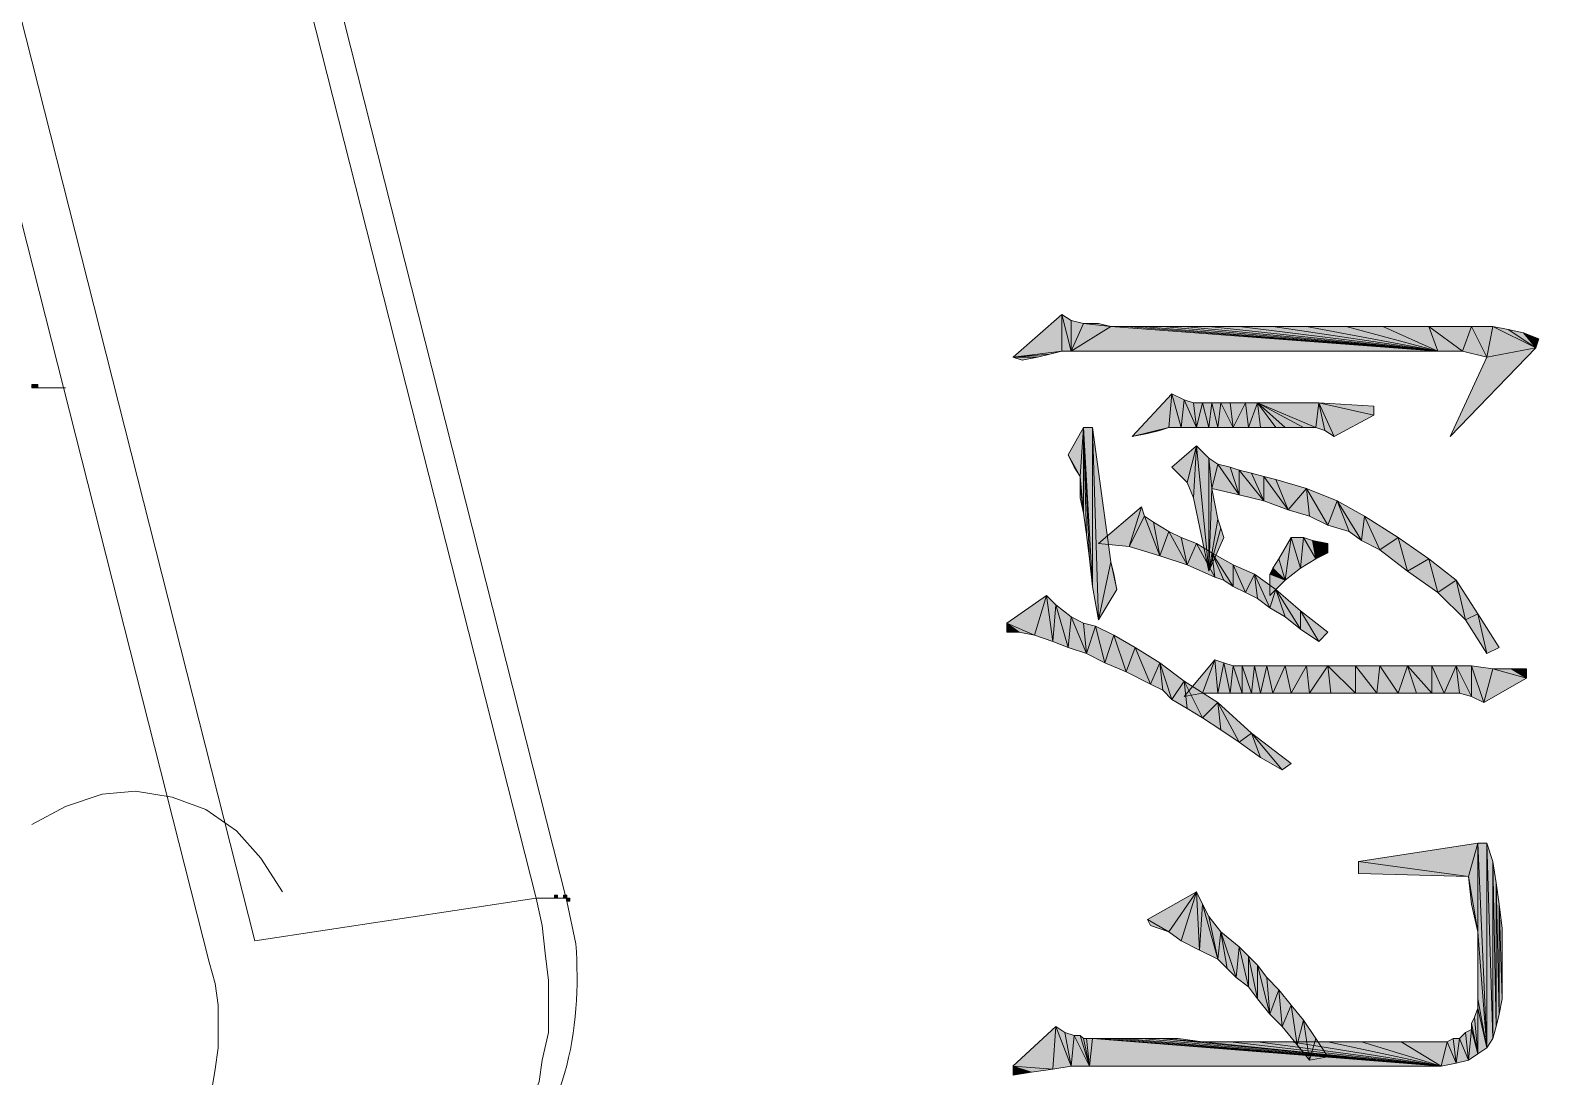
# Model space of a CAD drawing. Header units: inches. Extents: x 11 to 682, y 148 to 1119.
# Drawn here: x 628.65 to 658.26, y 330.57 to 351.12 of the extents above; entities that cross this region are included whole.
import ezdxf

# ---------------------------------------------------------------- set-up
doc = ezdxf.new("R2010")
doc.units = ezdxf.units.IN
doc.header["$MEASUREMENT"] = 0
doc.layers.add('图层 1', color=7, linetype='Continuous')

msp = doc.modelspace()

# ---------------------------------------------------------------- hatches: boundary and pattern name
at = {"layer": '图层 1', "true_color": 0xffffff}
for points in [[(648.9, 344.82), (647.94, 344.7), (648.9, 345.54)], [(648.9, 345.54), (649.08, 344.82), (648.9, 344.82)], [(649.08, 344.82), (648.9, 345.54), (649.08, 345.42)], [(649.08, 344.82), (649.08, 345.42), (649.32, 345.36)], [(649.08, 344.82), (649.32, 345.36), (649.86, 345.3)], [(649.86, 345.3), (656.28, 344.82), (649.08, 344.82)], [(649.32, 345.36), (649.62, 345.36), (649.86, 345.3)], [(649.86, 345.3), (650.16, 345.3), (656.28, 344.82)], [(650.16, 345.3), (650.46, 345.3), (656.28, 344.82)], [(650.46, 345.3), (650.88, 345.3), (656.28, 344.82)], [(650.88, 345.3), (651.3, 345.3), (656.28, 344.82)], [(651.3, 345.3), (651.78, 345.3), (656.28, 344.82)], [(651.78, 345.3), (652.38, 345.3), (656.28, 344.82)], [(652.38, 345.3), (653.04, 345.3), (656.28, 344.82)], [(653.04, 345.3), (653.7, 345.3), (656.28, 344.82)], [(653.7, 345.3), (654.48, 345.3), (656.28, 344.82)], [(654.48, 345.3), (655.2, 345.3), (656.28, 344.82)], [(655.2, 345.3), (656.1, 345.3), (656.28, 344.82)], [(656.76, 344.82), (656.28, 344.82), (656.1, 345.3)], [(656.76, 344.82), (656.1, 345.3), (656.94, 345.3)], [(656.94, 345.3), (657.24, 344.7), (656.76, 344.82)], [(657.24, 344.7), (656.939, 345.3), (657.36, 345.3)], [(657.24, 344.7), (657.36, 345.3), (658.2, 344.88)], [(657.36, 345.3), (657.66, 345.24), (658.2, 344.88)], [(657.66, 345.24), (657.96, 345.18), (658.2, 344.88)], [(658.2, 344.88), (657.96, 345.18), (658.26, 345.06)], [(648.66, 344.76), (648.42, 344.7), (647.939, 344.7)], [(648.42, 344.7), (648.12, 344.64), (647.939, 344.7)], [(648.9, 344.82), (648.66, 344.76), (647.94, 344.7)], [(657.24, 344.7), (658.2, 344.88), (656.52, 343.14)], [(651, 343.32), (650.28, 343.14), (651.06, 343.98)], [(651.06, 343.98), (651.24, 343.32), (651, 343.32)], [(651.24, 343.32), (651.06, 343.98), (651.3, 343.86)], [(651.3, 343.86), (651.54, 343.32), (651.24, 343.32)], [(651.3, 343.86), (651.48, 343.8), (651.54, 343.32)], [(651.54, 343.32), (651.479, 343.8), (651.66, 343.8)], [(651.66, 343.8), (651.78, 343.32), (651.54, 343.32)], [(651.78, 343.32), (651.66, 343.8), (651.84, 343.8)], [(651.84, 343.8), (651.96, 343.32), (651.78, 343.32)], [(651.96, 343.32), (651.84, 343.8), (652.02, 343.8)], [(652.02, 343.8), (652.26, 343.32), (651.96, 343.32)], [(652.02, 343.8), (652.2, 343.8), (652.26, 343.32)], [(652.26, 343.32), (652.2, 343.8), (652.5, 343.8)], [(652.5, 343.8), (652.56, 343.32), (652.26, 343.32)], [(652.56, 343.32), (652.5, 343.8), (652.74, 343.8)], [(652.74, 343.8), (652.8, 343.32), (652.56, 343.32)], [(653.1, 343.32), (652.8, 343.32), (652.74, 343.8)], [(653.28, 343.32), (653.1, 343.32), (652.74, 343.8)], [(653.64, 343.32), (653.28, 343.32), (652.74, 343.8)], [(653.88, 343.32), (653.64, 343.32), (652.74, 343.8)], [(653.88, 343.32), (652.74, 343.8), (653.94, 343.8)], [(653.94, 343.8), (654.06, 343.26), (653.88, 343.32)], [(654.24, 343.14), (654.06, 343.26), (653.939, 343.8)], [(655.02, 343.56), (654.24, 343.14), (653.94, 343.8)], [(655.02, 343.56), (653.94, 343.8), (655.02, 343.74)], [(649.26, 342.36), (649.02, 342.78), (649.32, 343.32)], [(649.32, 343.32), (649.32, 341.64), (649.26, 342.36)], [(649.32, 343.32), (649.38, 341.22), (649.32, 341.64)], [(649.44, 340.74), (649.38, 341.22), (649.32, 343.32)], [(649.5, 340.2), (649.439, 340.74), (649.32, 343.32)], [(649.5, 340.2), (649.32, 343.32), (649.5, 343.32)], [(649.5, 343.32), (649.62, 339.54), (649.5, 340.2)], [(649.62, 339.54), (649.5, 343.32), (649.86, 340.68)], [(651, 343.32), (650.82, 343.26), (650.28, 343.14)], [(650.82, 343.26), (650.58, 343.2), (650.28, 343.14)], [(651.36, 342.24), (651.06, 342.54), (651.54, 342.96)], [(651.54, 342.96), (651.479, 341.94), (651.36, 342.24)], [(651.54, 342.96), (651.78, 340.5), (651.479, 341.94)], [(651.78, 340.5), (651.54, 342.96), (651.78, 342.72)], [(649.26, 342.36), (649.14, 342.54), (649.02, 342.78)], [(651.84, 342.12), (651.78, 342.72), (651.96, 342.6)], [(651.78, 340.5), (651.78, 342.72), (651.84, 342.12)], [(651.96, 342.6), (652.38, 342), (651.84, 342.12)], [(651.96, 342.6), (652.2, 342.54), (652.38, 342)], [(649.26, 342.18), (649.26, 342.36), (649.32, 341.64)], [(652.38, 342), (652.2, 342.54), (652.38, 342.48)], [(652.38, 342.48), (652.62, 342.42), (652.86, 341.88)], [(652.38, 342.48), (652.86, 341.88), (652.38, 342)], [(652.86, 341.88), (652.62, 342.42), (652.86, 342.36)], [(652.86, 342.36), (653.1, 342.3), (653.34, 341.7)], [(652.86, 342.36), (653.34, 341.7), (652.86, 341.88)], [(653.34, 341.7), (653.1, 342.3), (653.7, 342.12)], [(649.26, 342.18), (649.32, 341.64), (649.26, 341.94)], [(651.78, 340.5), (651.84, 342.12), (651.96, 341.52)], [(653.7, 342.12), (653.76, 341.58), (653.34, 341.7)], [(654.12, 341.4), (653.76, 341.58), (653.7, 342.12)], [(654.12, 341.4), (653.7, 342.12), (654.3, 341.88)], [(650.22, 340.98), (649.62, 341.04), (650.46, 341.76)], [(650.22, 340.98), (650.46, 341.76), (650.52, 341.58)], [(654.3, 341.88), (654.54, 341.28), (654.12, 341.4)], [(654.78, 341.1), (654.54, 341.28), (654.3, 341.88)], [(654.78, 341.1), (654.3, 341.88), (654.84, 341.58)], [(650.52, 341.58), (650.82, 340.8), (650.22, 340.98)], [(650.52, 341.58), (650.7, 341.46), (650.82, 340.8)], [(650.82, 340.8), (650.7, 341.46), (651, 341.28)], [(651.78, 340.5), (651.96, 341.52), (652.02, 341.34)], [(654.84, 341.58), (655.14, 340.92), (654.78, 341.1)], [(655.14, 340.92), (654.84, 341.58), (655.5, 341.16)], [(651, 341.28), (651.36, 340.62), (650.82, 340.8)], [(651, 341.28), (651.24, 341.16), (651.36, 340.62)], [(651.36, 340.62), (651.24, 341.16), (651.54, 341.04)], [(652.02, 341.34), (652.08, 341.16), (651.78, 340.5)], [(653.28, 340.32), (653.16, 340.74), (653.4, 341.16)], [(653.4, 341.16), (653.58, 340.56), (653.28, 340.32)], [(653.58, 340.56), (653.4, 341.16), (653.64, 341.16)], [(653.64, 341.16), (653.88, 340.74), (653.58, 340.56)], [(653.64, 341.16), (653.82, 341.1), (653.88, 340.74)], [(655.5, 341.16), (655.68, 340.5), (655.14, 340.92)], [(655.68, 340.5), (655.5, 341.16), (656.1, 340.74)], [(651.54, 341.04), (651.9, 340.38), (651.36, 340.62)], [(651.54, 341.04), (651.84, 340.86), (651.9, 340.38)], [(652.08, 340.32), (651.9, 340.38), (651.84, 340.86)], [(652.26, 340.2), (652.08, 340.32), (651.84, 340.86)], [(652.26, 340.2), (651.84, 340.86), (652.26, 340.62)], [(654.12, 340.86), (653.88, 340.74), (653.82, 341.1)], [(654.12, 340.86), (653.82, 341.1), (654.12, 341.04)], [(649.86, 340.68), (649.98, 340.14), (649.62, 339.54)], [(649.86, 340.68), (649.92, 340.44), (649.98, 340.14)], [(652.26, 340.62), (652.5, 340.08), (652.26, 340.2)], [(652.5, 340.08), (652.26, 340.62), (652.68, 340.44)], [(652.98, 340.44), (653.04, 340.56), (653.28, 340.32)], [(653.04, 340.56), (653.16, 340.74), (653.28, 340.32)], [(656.1, 340.74), (656.28, 340.08), (655.68, 340.5)], [(656.28, 340.08), (656.1, 340.74), (656.64, 340.32)], [(652.68, 340.44), (652.74, 339.96), (652.5, 340.08)], [(652.98, 339.78), (652.74, 339.96), (652.68, 340.44)], [(652.98, 339.78), (652.68, 340.44), (653.1, 340.14)], [(652.98, 340.44), (653.28, 340.32), (652.98, 340.02)], [(656.64, 340.32), (656.82, 339.54), (656.28, 340.08)], [(656.82, 339.54), (656.64, 340.32), (657.06, 339.66)], [(648.36, 339.24), (647.82, 339.48), (648.6, 340.02)], [(648.6, 340.02), (648.72, 339.12), (648.36, 339.24)], [(648.72, 339.12), (648.6, 340.02), (648.78, 339.84)], [(653.1, 340.14), (653.28, 339.6), (652.979, 339.78)], [(653.58, 339.36), (653.28, 339.6), (653.1, 340.14)], [(653.58, 339.36), (653.1, 340.14), (653.58, 339.72)], [(648.78, 339.84), (649.02, 339), (648.72, 339.12)], [(649.02, 339), (648.78, 339.84), (649.08, 339.6)], [(653.58, 339.72), (653.94, 339.12), (653.58, 339.36)], [(653.94, 339.12), (653.58, 339.72), (654.12, 339.3)], [(657.06, 339.66), (657.24, 338.88), (656.82, 339.54)], [(657.24, 338.88), (657.06, 339.66), (657.48, 339)], [(647.82, 339.48), (648.06, 339.3), (647.82, 339.3)], [(648.36, 339.24), (648.06, 339.3), (647.82, 339.48)], [(649.08, 339.6), (649.38, 338.88), (649.02, 339)], [(649.08, 339.6), (649.32, 339.48), (649.38, 338.88)], [(649.38, 338.88), (649.32, 339.48), (649.56, 339.42)], [(649.56, 339.42), (649.74, 338.7), (649.38, 338.88)], [(649.74, 338.7), (649.56, 339.42), (649.92, 339.24)], [(649.92, 339.24), (650.16, 338.52), (649.74, 338.7)], [(650.16, 338.52), (649.92, 339.24), (650.34, 339)], [(650.34, 339), (650.64, 338.28), (650.16, 338.52)], [(650.64, 338.28), (650.34, 339), (650.82, 338.7)], [(651.66, 338.1), (651.3, 338.04), (651.9, 338.76)], [(651.9, 338.76), (651.96, 338.1), (651.66, 338.1)], [(651.96, 338.1), (651.9, 338.76), (652.08, 338.7)], [(650.82, 338.7), (650.88, 338.16), (650.64, 338.28)], [(651.06, 337.98), (650.88, 338.16), (650.82, 338.7)], [(651.06, 337.98), (650.82, 338.7), (651.3, 338.34)], [(652.08, 338.7), (652.2, 338.1), (651.96, 338.1)], [(652.2, 338.1), (652.08, 338.7), (652.26, 338.64)], [(652.26, 338.64), (652.44, 338.1), (652.2, 338.1)], [(652.44, 338.1), (652.26, 338.64), (652.44, 338.64)], [(652.62, 338.1), (652.439, 338.64), (652.68, 338.64)], [(652.44, 338.64), (652.62, 338.1), (652.44, 338.1)], [(652.68, 338.64), (652.8, 338.1), (652.62, 338.1)], [(652.8, 338.1), (652.68, 338.64), (652.92, 338.64)], [(652.92, 338.64), (653.04, 338.1), (652.8, 338.1)], [(653.04, 338.1), (652.92, 338.64), (653.28, 338.64)], [(653.28, 338.64), (653.4, 338.1), (653.04, 338.1)], [(653.4, 338.1), (653.28, 338.64), (653.7, 338.64)], [(653.7, 338.64), (653.76, 338.1), (653.4, 338.1)], [(653.76, 338.1), (653.7, 338.64), (654.12, 338.64)], [(654.12, 338.64), (654.18, 338.1), (653.76, 338.1)], [(654.66, 338.1), (654.18, 338.1), (654.12, 338.64)], [(654.66, 338.1), (654.12, 338.64), (654.66, 338.64)], [(654.66, 338.64), (655.08, 338.1), (654.66, 338.1)], [(655.08, 338.1), (654.66, 338.64), (655.14, 338.64)], [(655.14, 338.64), (655.5, 338.1), (655.08, 338.1)], [(655.5, 338.1), (655.14, 338.64), (655.68, 338.64)], [(655.68, 338.64), (655.86, 338.1), (655.5, 338.1)], [(656.16, 338.1), (655.86, 338.1), (655.68, 338.64)], [(656.16, 338.1), (655.68, 338.64), (656.16, 338.64)], [(656.16, 338.64), (656.4, 338.1), (656.16, 338.1)], [(656.4, 338.1), (656.16, 338.64), (656.64, 338.64)], [(656.64, 338.64), (656.7, 338.1), (656.4, 338.1)], [(656.94, 338.04), (656.7, 338.1), (656.64, 338.64)], [(656.94, 338.04), (656.64, 338.64), (656.94, 338.64)], [(657.18, 337.92), (656.939, 338.64), (657.36, 338.58)], [(656.94, 338.64), (657.18, 337.92), (656.94, 338.04)], [(657.36, 338.58), (658.02, 338.4), (657.18, 337.92)], [(657.36, 338.58), (657.72, 338.58), (658.02, 338.4)], [(658.02, 338.4), (657.72, 338.58), (658.02, 338.58)], [(651.3, 338.34), (651.36, 337.8), (651.06, 337.98)], [(651.66, 337.62), (651.36, 337.8), (651.3, 338.34)], [(651.66, 337.62), (651.3, 338.34), (651.96, 337.92)], [(651.96, 337.92), (652.02, 337.38), (651.66, 337.62)], [(652.38, 337.14), (652.02, 337.38), (651.96, 337.92)], [(652.38, 337.14), (651.96, 337.92), (652.62, 337.32)], [(652.62, 337.32), (652.8, 336.84), (652.38, 337.14)], [(653.22, 336.6), (652.8, 336.84), (652.62, 337.32)], [(653.22, 336.6), (652.62, 337.32), (653.4, 336.72)], [(656.88, 334.5), (654.72, 334.8), (657.06, 335.16)], [(657.06, 335.16), (657.06, 333.42), (656.88, 334.5)], [(657.06, 333.42), (657.06, 335.16), (657.24, 331.14)], [(657.24, 331.14), (657.06, 335.16), (657.24, 335.16)], [(657.24, 335.16), (657.36, 331.32), (657.24, 331.14)], [(657.36, 331.32), (657.24, 335.16), (657.36, 334.8)], [(654.72, 334.8), (656.88, 334.5), (654.72, 334.56)], [(657.36, 334.8), (657.42, 331.56), (657.36, 331.32)], [(657.42, 331.56), (657.36, 334.8), (657.42, 334.38)], [(657.06, 333.42), (656.939, 333.96), (656.88, 334.5)], [(657.42, 334.38), (657.48, 331.8), (657.42, 331.56)], [(657.48, 331.8), (657.42, 334.38), (657.48, 333.96)], [(651, 333.42), (650.58, 333.66), (651.54, 334.2)], [(651.54, 334.2), (651.24, 333.24), (651, 333.42)], [(651.54, 334.2), (651.6, 333.06), (651.24, 333.24)], [(651.6, 333.06), (651.54, 334.2), (651.66, 333.96)], [(651.66, 333.96), (651.96, 332.88), (651.6, 333.06)], [(651.66, 333.96), (651.78, 333.72), (651.96, 332.88)], [(651.96, 332.88), (651.78, 333.72), (652.02, 333.42)], [(657.54, 332.1), (657.479, 333.96), (657.54, 333.48)], [(657.48, 333.96), (657.54, 332.1), (657.48, 331.8)], [(651, 333.42), (650.64, 333.54), (650.58, 333.66)], [(652.02, 333.42), (652.14, 332.7), (651.96, 332.88)], [(652.32, 332.52), (652.14, 332.7), (652.02, 333.42)], [(652.32, 332.52), (652.02, 333.42), (652.38, 333.12)], [(657.06, 332.1), (657.06, 333.42), (657.24, 331.14)], [(652.38, 333.12), (652.56, 332.34), (652.32, 332.52)], [(652.56, 332.34), (652.38, 333.12), (652.56, 332.94)], [(652.56, 332.94), (652.74, 332.1), (652.56, 332.34)], [(652.74, 332.1), (652.56, 332.94), (652.74, 332.76)], [(652.74, 332.76), (652.92, 332.52), (652.98, 331.8)], [(652.74, 332.76), (652.98, 331.8), (652.74, 332.1)], [(652.98, 331.8), (652.92, 332.52), (653.16, 332.28)], [(653.16, 332.28), (653.22, 331.56), (652.979, 331.8)], [(653.22, 331.56), (653.16, 332.28), (653.4, 331.98)], [(653.4, 331.98), (653.52, 331.2), (653.22, 331.56)], [(653.52, 331.2), (653.4, 331.98), (653.64, 331.68)], [(657.06, 331.92), (657.06, 332.1), (657.24, 331.14)], [(653.64, 331.68), (653.76, 330.9), (653.52, 331.2)], [(653.76, 330.9), (653.64, 331.68), (653.88, 331.32)], [(656.94, 331.62), (657, 331.74), (657.06, 331.02)], [(657.06, 331.02), (657, 331.74), (657.06, 331.92)], [(657.06, 331.92), (657.24, 331.14), (657.06, 331.02)], [(648.72, 330.72), (647.939, 330.78), (648.78, 331.56)], [(648.78, 331.56), (649.08, 330.78), (648.72, 330.72)], [(648.78, 331.56), (648.96, 331.44), (649.08, 330.78)], [(649.08, 330.78), (648.96, 331.44), (649.14, 331.38)], [(649.14, 331.38), (649.44, 330.78), (649.08, 330.78)], [(649.14, 331.38), (649.26, 331.38), (649.44, 330.78)], [(649.26, 331.38), (649.32, 331.32), (649.44, 330.78)], [(656.7, 331.32), (656.82, 331.44), (656.88, 330.9)], [(656.88, 330.9), (656.82, 331.44), (656.94, 331.5)], [(656.94, 331.5), (657.06, 331.02), (656.88, 330.9)], [(656.94, 331.5), (656.94, 331.62), (657.06, 331.02)], [(649.32, 331.32), (649.38, 331.32), (649.44, 330.78)], [(649.44, 330.78), (649.38, 331.32), (649.5, 331.32)], [(649.5, 331.32), (656.34, 330.78), (649.439, 330.78)], [(649.5, 331.32), (649.62, 331.32), (656.34, 330.78)], [(649.62, 331.32), (649.86, 331.32), (656.34, 330.78)], [(649.86, 331.32), (650.1, 331.32), (656.34, 330.78)], [(650.1, 331.32), (650.46, 331.32), (656.34, 330.78)], [(650.46, 331.32), (650.82, 331.32), (656.34, 330.78)], [(650.82, 331.32), (651.18, 331.32), (651.66, 331.26)], [(650.82, 331.32), (651.66, 331.26), (656.34, 330.78)], [(651.66, 331.26), (652.2, 331.26), (656.34, 330.78)], [(652.2, 331.26), (652.74, 331.26), (656.34, 330.78)], [(652.74, 331.26), (653.4, 331.26), (656.34, 330.78)], [(653.4, 331.26), (654.12, 331.26), (656.34, 330.78)], [(653.88, 331.32), (654.12, 330.96), (653.76, 330.9)], [(654.12, 331.26), (654.78, 331.26), (656.34, 330.78)], [(654.78, 331.26), (655.56, 331.26), (656.34, 330.78)], [(656.34, 330.78), (655.56, 331.26), (656.46, 331.26)], [(656.46, 331.26), (656.64, 330.84), (656.34, 330.78)], [(656.46, 331.26), (656.58, 331.32), (656.64, 330.84)], [(656.64, 330.84), (656.58, 331.32), (656.7, 331.32)], [(656.7, 331.32), (656.88, 330.9), (656.64, 330.84)], [(648.72, 330.72), (648.3, 330.66), (647.939, 330.78)], [(647.94, 330.78), (648.3, 330.66), (647.94, 330.6)]]:
    msp.add_hatch(color=7, dxfattribs=at).paths.add_polyline_path(points)
h = msp.add_hatch(color=7, dxfattribs=at)
h.dxf.hatch_style = 2
h.paths.add_polyline_path([(628.68, 344.1), (628.8, 344.1), (628.8, 344.16), (628.68, 344.16)])
h = msp.add_hatch(color=7, dxfattribs=at)
h.dxf.hatch_style = 2
h.paths.add_polyline_path([(638.94, 334.08), (639, 334.08), (639, 334.14), (638.94, 334.14)])
h = msp.add_hatch(color=7, dxfattribs=at)
h.dxf.hatch_style = 2
h.paths.add_polyline_path([(639.12, 334.08), (639.18, 334.08), (639.18, 334.14), (639.12, 334.14)])
h = msp.add_hatch(color=7, dxfattribs=at)
h.dxf.hatch_style = 2
h.paths.add_polyline_path([(639.18, 334.02), (639.24, 334.02), (639.24, 334.08), (639.18, 334.08)])

# ---------------------------------------------------------------- linework, layer by layer
at = {"layer": '图层 1', "color": 7, "lineweight": 18, "true_color": 0xffffff}
for points in [[(615.06, 426.78), (638.58, 334.08)], [(615.72, 426.72), (639.18, 334.02)], [(609.48, 426.3), (633.061, 333.24)], [(608.58, 425.88), (632.16, 332.82)], [(628.74, 344.1), (629.04, 344.1)], [(629.04, 344.1), (629.34, 344.1)], [(629.34, 335.88), (630.061, 336.12)], [(630.061, 336.12), (630.72, 336.18)], [(630.72, 336.18), (631.44, 336.06)], [(628.681, 335.521), (629.34, 335.88)], [(631.44, 336.061), (632.1, 335.82)], [(632.1, 335.82), (632.7, 335.4)], [(632.7, 335.4), (633.18, 334.86)], [(633.18, 334.86), (633.6, 334.2)], [(633.061, 333.24), (638.58, 334.08)], [(638.58, 334.08), (638.76, 334.08), (638.94, 334.08)], [(638.58, 334.08), (638.7, 333.54)], [(639, 334.08), (639.12, 334.08)], [(638.7, 333.54), (638.76, 333)], [(632.16, 332.82), (632.28, 332.4), (632.34, 331.98), (632.34, 331.56), (632.34, 331.14)], [(638.76, 333), (638.82, 332.46)], [(637.26, 328.32), (637.44, 328.439), (637.62, 328.56), (637.86, 328.86), (638.1, 329.22), (638.28, 329.58), (638.46, 330), (638.64, 330.479), (638.7, 330.9), (638.82, 331.439), (638.82, 331.92), (638.82, 332.46)], [(632.28, 330.72), (632.34, 331.14)], [(632.22, 330.36), (632.28, 330.72)]]:
    msp.add_lwpolyline(points, dxfattribs=at)
at = {"layer": '图层 1', "lineweight": 0}
for points in [[(648.9, 344.82), (647.94, 344.7), (648.9, 345.54), (648.9, 344.82)], [(648.9, 345.54), (649.08, 344.82), (648.9, 344.82), (648.9, 345.54)], [(649.08, 344.82), (648.9, 345.54), (649.08, 345.42), (649.08, 344.82)], [(649.08, 344.82), (649.08, 345.42), (649.32, 345.36), (649.08, 344.82)], [(649.08, 344.82), (649.32, 345.36), (649.86, 345.3), (649.08, 344.82)], [(649.86, 345.3), (656.28, 344.82), (649.08, 344.82), (649.86, 345.3)], [(649.32, 345.36), (649.62, 345.36), (649.86, 345.3), (649.32, 345.36)], [(649.86, 345.3), (650.16, 345.3), (656.28, 344.82), (649.86, 345.3)], [(650.16, 345.3), (650.46, 345.3), (656.28, 344.82), (650.16, 345.3)], [(650.46, 345.3), (650.88, 345.3), (656.28, 344.82), (650.46, 345.3)], [(650.88, 345.3), (651.3, 345.3), (656.28, 344.82), (650.88, 345.3)], [(651.3, 345.3), (651.78, 345.3), (656.28, 344.82), (651.3, 345.3)], [(651.78, 345.3), (652.38, 345.3), (656.28, 344.82), (651.78, 345.3)], [(652.38, 345.3), (653.04, 345.3), (656.28, 344.82), (652.38, 345.3)], [(653.04, 345.3), (653.7, 345.3), (656.28, 344.82), (653.04, 345.3)], [(653.7, 345.3), (654.48, 345.3), (656.28, 344.82), (653.7, 345.3)], [(654.48, 345.3), (655.2, 345.3), (656.28, 344.82), (654.48, 345.3)], [(655.2, 345.3), (656.1, 345.3), (656.28, 344.82), (655.2, 345.3)], [(656.76, 344.82), (656.28, 344.82), (656.1, 345.3), (656.76, 344.82)], [(656.76, 344.82), (656.1, 345.3), (656.94, 345.3), (656.76, 344.82)], [(656.94, 345.3), (657.24, 344.7), (656.76, 344.82), (656.94, 345.3)], [(657.24, 344.7), (656.939, 345.3), (657.36, 345.3), (657.24, 344.7)], [(657.24, 344.7), (657.36, 345.3), (658.2, 344.88), (657.24, 344.7)], [(657.36, 345.3), (657.66, 345.24), (658.2, 344.88), (657.36, 345.3)], [(657.66, 345.24), (657.96, 345.18), (658.2, 344.88), (657.66, 345.24)], [(658.2, 344.88), (657.96, 345.18), (658.26, 345.06), (658.2, 344.88)], [(648.66, 344.76), (648.42, 344.7), (647.939, 344.7), (648.66, 344.76)], [(648.42, 344.7), (648.12, 344.64), (647.939, 344.7), (648.42, 344.7)], [(648.9, 344.82), (648.66, 344.76), (647.94, 344.7), (648.9, 344.82)], [(657.24, 344.7), (658.2, 344.88), (656.52, 343.14), (657.24, 344.7)], [(628.68, 344.1), (628.8, 344.1), (628.8, 344.16), (628.68, 344.16), (628.68, 344.1)], [(651, 343.32), (650.28, 343.14), (651.06, 343.98), (651, 343.32)], [(651.06, 343.98), (651.24, 343.32), (651, 343.32), (651.06, 343.98)], [(651.24, 343.32), (651.06, 343.98), (651.3, 343.86), (651.24, 343.32)], [(651.3, 343.86), (651.54, 343.32), (651.24, 343.32), (651.3, 343.86)], [(651.3, 343.86), (651.48, 343.8), (651.54, 343.32), (651.3, 343.86)], [(651.54, 343.32), (651.479, 343.8), (651.66, 343.8), (651.54, 343.32)], [(651.66, 343.8), (651.78, 343.32), (651.54, 343.32), (651.66, 343.8)], [(651.78, 343.32), (651.66, 343.8), (651.84, 343.8), (651.78, 343.32)], [(651.84, 343.8), (651.96, 343.32), (651.78, 343.32), (651.84, 343.8)], [(651.96, 343.32), (651.84, 343.8), (652.02, 343.8), (651.96, 343.32)], [(652.02, 343.8), (652.26, 343.32), (651.96, 343.32), (652.02, 343.8)], [(652.02, 343.8), (652.2, 343.8), (652.26, 343.32), (652.02, 343.8)], [(652.26, 343.32), (652.2, 343.8), (652.5, 343.8), (652.26, 343.32)], [(652.5, 343.8), (652.56, 343.32), (652.26, 343.32), (652.5, 343.8)], [(652.56, 343.32), (652.5, 343.8), (652.74, 343.8), (652.56, 343.32)], [(652.74, 343.8), (652.8, 343.32), (652.56, 343.32), (652.74, 343.8)], [(653.1, 343.32), (652.8, 343.32), (652.74, 343.8), (653.1, 343.32)], [(653.28, 343.32), (653.1, 343.32), (652.74, 343.8), (653.28, 343.32)], [(653.64, 343.32), (653.28, 343.32), (652.74, 343.8), (653.64, 343.32)], [(653.88, 343.32), (653.64, 343.32), (652.74, 343.8), (653.88, 343.32)], [(653.88, 343.32), (652.74, 343.8), (653.94, 343.8), (653.88, 343.32)], [(653.94, 343.8), (654.06, 343.26), (653.88, 343.32), (653.94, 343.8)], [(654.24, 343.14), (654.06, 343.26), (653.939, 343.8), (654.24, 343.14)], [(655.02, 343.56), (654.24, 343.14), (653.94, 343.8), (655.02, 343.56)], [(655.02, 343.56), (653.94, 343.8), (655.02, 343.74), (655.02, 343.56)], [(649.26, 342.36), (649.02, 342.78), (649.32, 343.32), (649.26, 342.36)], [(649.32, 343.32), (649.32, 341.64), (649.26, 342.36), (649.32, 343.32)], [(649.32, 343.32), (649.38, 341.22), (649.32, 341.64), (649.32, 343.32)], [(649.44, 340.74), (649.38, 341.22), (649.32, 343.32), (649.44, 340.74)], [(649.5, 340.2), (649.439, 340.74), (649.32, 343.32), (649.5, 340.2)], [(649.5, 340.2), (649.32, 343.32), (649.5, 343.32), (649.5, 340.2)], [(649.5, 343.32), (649.62, 339.54), (649.5, 340.2), (649.5, 343.32)], [(649.62, 339.54), (649.5, 343.32), (649.86, 340.68), (649.62, 339.54)], [(651, 343.32), (650.82, 343.26), (650.28, 343.14), (651, 343.32)], [(650.82, 343.26), (650.58, 343.2), (650.28, 343.14), (650.82, 343.26)], [(651.36, 342.24), (651.06, 342.54), (651.54, 342.96), (651.36, 342.24)], [(651.54, 342.96), (651.479, 341.94), (651.36, 342.24), (651.54, 342.96)], [(651.54, 342.96), (651.78, 340.5), (651.479, 341.94), (651.54, 342.96)], [(651.78, 340.5), (651.54, 342.96), (651.78, 342.72), (651.78, 340.5)], [(649.26, 342.36), (649.14, 342.54), (649.02, 342.78), (649.26, 342.36)], [(651.84, 342.12), (651.78, 342.72), (651.96, 342.6), (651.84, 342.12)], [(651.78, 340.5), (651.78, 342.72), (651.84, 342.12), (651.78, 340.5)], [(651.96, 342.6), (652.38, 342), (651.84, 342.12), (651.96, 342.6)], [(651.96, 342.6), (652.2, 342.54), (652.38, 342), (651.96, 342.6)], [(649.26, 342.18), (649.26, 342.36), (649.32, 341.64), (649.26, 342.18)], [(652.38, 342), (652.2, 342.54), (652.38, 342.48), (652.38, 342)], [(652.38, 342.48), (652.62, 342.42), (652.86, 341.88), (652.38, 342.48)], [(652.38, 342.48), (652.86, 341.88), (652.38, 342), (652.38, 342.48)], [(652.86, 341.88), (652.62, 342.42), (652.86, 342.36), (652.86, 341.88)], [(652.86, 342.36), (653.1, 342.3), (653.34, 341.7), (652.86, 342.36)], [(652.86, 342.36), (653.34, 341.7), (652.86, 341.88), (652.86, 342.36)], [(653.34, 341.7), (653.1, 342.3), (653.7, 342.12), (653.34, 341.7)], [(649.26, 342.18), (649.32, 341.64), (649.26, 341.94), (649.26, 342.18)], [(651.78, 340.5), (651.84, 342.12), (651.96, 341.52), (651.78, 340.5)], [(653.7, 342.12), (653.76, 341.58), (653.34, 341.7), (653.7, 342.12)], [(654.12, 341.4), (653.76, 341.58), (653.7, 342.12), (654.12, 341.4)], [(654.12, 341.4), (653.7, 342.12), (654.3, 341.88), (654.12, 341.4)], [(650.22, 340.98), (649.62, 341.04), (650.46, 341.76), (650.22, 340.98)], [(650.22, 340.98), (650.46, 341.76), (650.52, 341.58), (650.22, 340.98)], [(654.3, 341.88), (654.54, 341.28), (654.12, 341.4), (654.3, 341.88)], [(654.78, 341.1), (654.54, 341.28), (654.3, 341.88), (654.78, 341.1)], [(654.78, 341.1), (654.3, 341.88), (654.84, 341.58), (654.78, 341.1)], [(650.52, 341.58), (650.82, 340.8), (650.22, 340.98), (650.52, 341.58)], [(650.52, 341.58), (650.7, 341.46), (650.82, 340.8), (650.52, 341.58)], [(650.82, 340.8), (650.7, 341.46), (651, 341.28), (650.82, 340.8)], [(651.78, 340.5), (651.96, 341.52), (652.02, 341.34), (651.78, 340.5)], [(654.84, 341.58), (655.14, 340.92), (654.78, 341.1), (654.84, 341.58)], [(655.14, 340.92), (654.84, 341.58), (655.5, 341.16), (655.14, 340.92)], [(651, 341.28), (651.36, 340.62), (650.82, 340.8), (651, 341.28)], [(651, 341.28), (651.24, 341.16), (651.36, 340.62), (651, 341.28)], [(651.36, 340.62), (651.24, 341.16), (651.54, 341.04), (651.36, 340.62)], [(652.02, 341.34), (652.08, 341.16), (651.78, 340.5), (652.02, 341.34)], [(653.28, 340.32), (653.16, 340.74), (653.4, 341.16), (653.28, 340.32)], [(653.4, 341.16), (653.58, 340.56), (653.28, 340.32), (653.4, 341.16)], [(653.58, 340.56), (653.4, 341.16), (653.64, 341.16), (653.58, 340.56)], [(653.64, 341.16), (653.88, 340.74), (653.58, 340.56), (653.64, 341.16)], [(653.64, 341.16), (653.82, 341.1), (653.88, 340.74), (653.64, 341.16)], [(655.5, 341.16), (655.68, 340.5), (655.14, 340.92), (655.5, 341.16)], [(655.68, 340.5), (655.5, 341.16), (656.1, 340.74), (655.68, 340.5)], [(651.54, 341.04), (651.9, 340.38), (651.36, 340.62), (651.54, 341.04)], [(651.54, 341.04), (651.84, 340.86), (651.9, 340.38), (651.54, 341.04)], [(652.08, 340.32), (651.9, 340.38), (651.84, 340.86), (652.08, 340.32)], [(652.26, 340.2), (652.08, 340.32), (651.84, 340.86), (652.26, 340.2)], [(652.26, 340.2), (651.84, 340.86), (652.26, 340.62), (652.26, 340.2)], [(654.12, 340.86), (653.88, 340.74), (653.82, 341.1), (654.12, 340.86)], [(654.12, 340.86), (653.82, 341.1), (654.12, 341.04), (654.12, 340.86)], [(649.86, 340.68), (649.98, 340.14), (649.62, 339.54), (649.86, 340.68)], [(649.86, 340.68), (649.92, 340.44), (649.98, 340.14), (649.86, 340.68)], [(652.26, 340.62), (652.5, 340.08), (652.26, 340.2), (652.26, 340.62)], [(652.5, 340.08), (652.26, 340.62), (652.68, 340.44), (652.5, 340.08)], [(652.98, 340.44), (653.04, 340.56), (653.28, 340.32), (652.98, 340.44)], [(653.04, 340.56), (653.16, 340.74), (653.28, 340.32), (653.04, 340.56)], [(656.1, 340.74), (656.28, 340.08), (655.68, 340.5), (656.1, 340.74)], [(656.28, 340.08), (656.1, 340.74), (656.64, 340.32), (656.28, 340.08)], [(652.68, 340.44), (652.74, 339.96), (652.5, 340.08), (652.68, 340.44)], [(652.98, 339.78), (652.74, 339.96), (652.68, 340.44), (652.98, 339.78)], [(652.98, 339.78), (652.68, 340.44), (653.1, 340.14), (652.98, 339.78)], [(652.98, 340.44), (653.28, 340.32), (652.98, 340.02), (652.98, 340.44)], [(656.64, 340.32), (656.82, 339.54), (656.28, 340.08), (656.64, 340.32)], [(656.82, 339.54), (656.64, 340.32), (657.06, 339.66), (656.82, 339.54)], [(648.36, 339.24), (647.82, 339.48), (648.6, 340.02), (648.36, 339.24)], [(648.6, 340.02), (648.72, 339.12), (648.36, 339.24), (648.6, 340.02)], [(648.72, 339.12), (648.6, 340.02), (648.78, 339.84), (648.72, 339.12)], [(653.1, 340.14), (653.28, 339.6), (652.979, 339.78), (653.1, 340.14)], [(653.58, 339.36), (653.28, 339.6), (653.1, 340.14), (653.58, 339.36)], [(653.58, 339.36), (653.1, 340.14), (653.58, 339.72), (653.58, 339.36)], [(648.78, 339.84), (649.02, 339), (648.72, 339.12), (648.78, 339.84)], [(649.02, 339), (648.78, 339.84), (649.08, 339.6), (649.02, 339)], [(653.58, 339.72), (653.94, 339.12), (653.58, 339.36), (653.58, 339.72)], [(653.94, 339.12), (653.58, 339.72), (654.12, 339.3), (653.94, 339.12)], [(657.06, 339.66), (657.24, 338.88), (656.82, 339.54), (657.06, 339.66)], [(657.24, 338.88), (657.06, 339.66), (657.48, 339), (657.24, 338.88)], [(647.82, 339.48), (648.06, 339.3), (647.82, 339.3), (647.82, 339.48)], [(648.36, 339.24), (648.06, 339.3), (647.82, 339.48), (648.36, 339.24)], [(649.08, 339.6), (649.38, 338.88), (649.02, 339), (649.08, 339.6)], [(649.08, 339.6), (649.32, 339.48), (649.38, 338.88), (649.08, 339.6)], [(649.38, 338.88), (649.32, 339.48), (649.56, 339.42), (649.38, 338.88)], [(649.56, 339.42), (649.74, 338.7), (649.38, 338.88), (649.56, 339.42)], [(649.74, 338.7), (649.56, 339.42), (649.92, 339.24), (649.74, 338.7)], [(649.92, 339.24), (650.16, 338.52), (649.74, 338.7), (649.92, 339.24)], [(650.16, 338.52), (649.92, 339.24), (650.34, 339), (650.16, 338.52)], [(650.34, 339), (650.64, 338.28), (650.16, 338.52), (650.34, 339)], [(650.64, 338.28), (650.34, 339), (650.82, 338.7), (650.64, 338.28)], [(651.66, 338.1), (651.3, 338.04), (651.9, 338.76), (651.66, 338.1)], [(651.9, 338.76), (651.96, 338.1), (651.66, 338.1), (651.9, 338.76)], [(651.96, 338.1), (651.9, 338.76), (652.08, 338.7), (651.96, 338.1)], [(650.82, 338.7), (650.88, 338.16), (650.64, 338.28), (650.82, 338.7)], [(651.06, 337.98), (650.88, 338.16), (650.82, 338.7), (651.06, 337.98)], [(651.06, 337.98), (650.82, 338.7), (651.3, 338.34), (651.06, 337.98)], [(652.08, 338.7), (652.2, 338.1), (651.96, 338.1), (652.08, 338.7)], [(652.2, 338.1), (652.08, 338.7), (652.26, 338.64), (652.2, 338.1)], [(652.26, 338.64), (652.44, 338.1), (652.2, 338.1), (652.26, 338.64)], [(652.44, 338.1), (652.26, 338.64), (652.44, 338.64), (652.44, 338.1)], [(652.62, 338.1), (652.439, 338.64), (652.68, 338.64), (652.62, 338.1)], [(652.44, 338.64), (652.62, 338.1), (652.44, 338.1), (652.44, 338.64)], [(652.68, 338.64), (652.8, 338.1), (652.62, 338.1), (652.68, 338.64)], [(652.8, 338.1), (652.68, 338.64), (652.92, 338.64), (652.8, 338.1)], [(652.92, 338.64), (653.04, 338.1), (652.8, 338.1), (652.92, 338.64)], [(653.04, 338.1), (652.92, 338.64), (653.28, 338.64), (653.04, 338.1)], [(653.28, 338.64), (653.4, 338.1), (653.04, 338.1), (653.28, 338.64)], [(653.4, 338.1), (653.28, 338.64), (653.7, 338.64), (653.4, 338.1)], [(653.7, 338.64), (653.76, 338.1), (653.4, 338.1), (653.7, 338.64)], [(653.76, 338.1), (653.7, 338.64), (654.12, 338.64), (653.76, 338.1)], [(654.12, 338.64), (654.18, 338.1), (653.76, 338.1), (654.12, 338.64)], [(654.66, 338.1), (654.18, 338.1), (654.12, 338.64), (654.66, 338.1)], [(654.66, 338.1), (654.12, 338.64), (654.66, 338.64), (654.66, 338.1)], [(654.66, 338.64), (655.08, 338.1), (654.66, 338.1), (654.66, 338.64)], [(655.08, 338.1), (654.66, 338.64), (655.14, 338.64), (655.08, 338.1)], [(655.14, 338.64), (655.5, 338.1), (655.08, 338.1), (655.14, 338.64)], [(655.5, 338.1), (655.14, 338.64), (655.68, 338.64), (655.5, 338.1)], [(655.68, 338.64), (655.86, 338.1), (655.5, 338.1), (655.68, 338.64)], [(656.16, 338.1), (655.86, 338.1), (655.68, 338.64), (656.16, 338.1)], [(656.16, 338.1), (655.68, 338.64), (656.16, 338.64), (656.16, 338.1)], [(656.16, 338.64), (656.4, 338.1), (656.16, 338.1), (656.16, 338.64)], [(656.4, 338.1), (656.16, 338.64), (656.64, 338.64), (656.4, 338.1)], [(656.64, 338.64), (656.7, 338.1), (656.4, 338.1), (656.64, 338.64)], [(656.94, 338.04), (656.7, 338.1), (656.64, 338.64), (656.94, 338.04)], [(656.94, 338.04), (656.64, 338.64), (656.94, 338.64), (656.94, 338.04)], [(657.18, 337.92), (656.939, 338.64), (657.36, 338.58), (657.18, 337.92)], [(656.94, 338.64), (657.18, 337.92), (656.94, 338.04), (656.94, 338.64)], [(657.36, 338.58), (658.02, 338.4), (657.18, 337.92), (657.36, 338.58)], [(657.36, 338.58), (657.72, 338.58), (658.02, 338.4), (657.36, 338.58)], [(658.02, 338.4), (657.72, 338.58), (658.02, 338.58), (658.02, 338.4)], [(651.3, 338.34), (651.36, 337.8), (651.06, 337.98), (651.3, 338.34)], [(651.66, 337.62), (651.36, 337.8), (651.3, 338.34), (651.66, 337.62)], [(651.66, 337.62), (651.3, 338.34), (651.96, 337.92), (651.66, 337.62)], [(651.96, 337.92), (652.02, 337.38), (651.66, 337.62), (651.96, 337.92)], [(652.38, 337.14), (652.02, 337.38), (651.96, 337.92), (652.38, 337.14)], [(652.38, 337.14), (651.96, 337.92), (652.62, 337.32), (652.38, 337.14)], [(652.62, 337.32), (652.8, 336.84), (652.38, 337.14), (652.62, 337.32)], [(653.22, 336.6), (652.8, 336.84), (652.62, 337.32), (653.22, 336.6)], [(653.22, 336.6), (652.62, 337.32), (653.4, 336.72), (653.22, 336.6)], [(656.88, 334.5), (654.72, 334.8), (657.06, 335.16), (656.88, 334.5)], [(657.06, 335.16), (657.06, 333.42), (656.88, 334.5), (657.06, 335.16)], [(657.06, 333.42), (657.06, 335.16), (657.24, 331.14), (657.06, 333.42)], [(657.24, 331.14), (657.06, 335.16), (657.24, 335.16), (657.24, 331.14)], [(657.24, 335.16), (657.36, 331.32), (657.24, 331.14), (657.24, 335.16)], [(657.36, 331.32), (657.24, 335.16), (657.36, 334.8), (657.36, 331.32)], [(654.72, 334.8), (656.88, 334.5), (654.72, 334.56), (654.72, 334.8)], [(657.36, 334.8), (657.42, 331.56), (657.36, 331.32), (657.36, 334.8)], [(657.42, 331.56), (657.36, 334.8), (657.42, 334.38), (657.42, 331.56)], [(657.06, 333.42), (656.939, 333.96), (656.88, 334.5), (657.06, 333.42)], [(657.42, 334.38), (657.48, 331.8), (657.42, 331.56), (657.42, 334.38)], [(657.48, 331.8), (657.42, 334.38), (657.48, 333.96), (657.48, 331.8)], [(638.94, 334.08), (639, 334.08), (639, 334.14), (638.94, 334.14), (638.94, 334.08)], [(639.12, 334.08), (639.18, 334.08), (639.18, 334.14), (639.12, 334.14), (639.12, 334.08)], [(639.18, 334.02), (639.24, 334.02), (639.24, 334.08), (639.18, 334.08), (639.18, 334.02)], [(651, 333.42), (650.58, 333.66), (651.54, 334.2), (651, 333.42)], [(651.54, 334.2), (651.24, 333.24), (651, 333.42), (651.54, 334.2)], [(651.54, 334.2), (651.6, 333.06), (651.24, 333.24), (651.54, 334.2)], [(651.6, 333.06), (651.54, 334.2), (651.66, 333.96), (651.6, 333.06)], [(651.66, 333.96), (651.96, 332.88), (651.6, 333.06), (651.66, 333.96)], [(651.66, 333.96), (651.78, 333.72), (651.96, 332.88), (651.66, 333.96)], [(651.96, 332.88), (651.78, 333.72), (652.02, 333.42), (651.96, 332.88)], [(657.54, 332.1), (657.479, 333.96), (657.54, 333.48), (657.54, 332.1)], [(657.48, 333.96), (657.54, 332.1), (657.48, 331.8), (657.48, 333.96)], [(651, 333.42), (650.64, 333.54), (650.58, 333.66), (651, 333.42)], [(652.02, 333.42), (652.14, 332.7), (651.96, 332.88), (652.02, 333.42)], [(652.32, 332.52), (652.14, 332.7), (652.02, 333.42), (652.32, 332.52)], [(652.32, 332.52), (652.02, 333.42), (652.38, 333.12), (652.32, 332.52)], [(657.06, 332.1), (657.06, 333.42), (657.24, 331.14), (657.06, 332.1)], [(652.38, 333.12), (652.56, 332.34), (652.32, 332.52), (652.38, 333.12)], [(652.56, 332.34), (652.38, 333.12), (652.56, 332.94), (652.56, 332.34)], [(652.56, 332.94), (652.74, 332.1), (652.56, 332.34), (652.56, 332.94)], [(652.74, 332.1), (652.56, 332.94), (652.74, 332.76), (652.74, 332.1)], [(652.74, 332.76), (652.92, 332.52), (652.98, 331.8), (652.74, 332.76)], [(652.74, 332.76), (652.98, 331.8), (652.74, 332.1), (652.74, 332.76)], [(652.98, 331.8), (652.92, 332.52), (653.16, 332.28), (652.98, 331.8)], [(653.16, 332.28), (653.22, 331.56), (652.979, 331.8), (653.16, 332.28)], [(653.22, 331.56), (653.16, 332.28), (653.4, 331.98), (653.22, 331.56)], [(653.4, 331.98), (653.52, 331.2), (653.22, 331.56), (653.4, 331.98)], [(653.52, 331.2), (653.4, 331.98), (653.64, 331.68), (653.52, 331.2)], [(657.06, 331.92), (657.06, 332.1), (657.24, 331.14), (657.06, 331.92)], [(653.64, 331.68), (653.76, 330.9), (653.52, 331.2), (653.64, 331.68)], [(653.76, 330.9), (653.64, 331.68), (653.88, 331.32), (653.76, 330.9)], [(656.94, 331.62), (657, 331.74), (657.06, 331.02), (656.94, 331.62)], [(657.06, 331.02), (657, 331.74), (657.06, 331.92), (657.06, 331.02)], [(657.06, 331.92), (657.24, 331.14), (657.06, 331.02), (657.06, 331.92)], [(648.72, 330.72), (647.939, 330.78), (648.78, 331.56), (648.72, 330.72)], [(648.78, 331.56), (649.08, 330.78), (648.72, 330.72), (648.78, 331.56)], [(648.78, 331.56), (648.96, 331.44), (649.08, 330.78), (648.78, 331.56)], [(649.08, 330.78), (648.96, 331.44), (649.14, 331.38), (649.08, 330.78)], [(649.14, 331.38), (649.44, 330.78), (649.08, 330.78), (649.14, 331.38)], [(649.14, 331.38), (649.26, 331.38), (649.44, 330.78), (649.14, 331.38)], [(649.26, 331.38), (649.32, 331.32), (649.44, 330.78), (649.26, 331.38)], [(656.7, 331.32), (656.82, 331.44), (656.88, 330.9), (656.7, 331.32)], [(656.88, 330.9), (656.82, 331.44), (656.94, 331.5), (656.88, 330.9)], [(656.94, 331.5), (657.06, 331.02), (656.88, 330.9), (656.94, 331.5)], [(656.94, 331.5), (656.94, 331.62), (657.06, 331.02), (656.94, 331.5)], [(649.32, 331.32), (649.38, 331.32), (649.44, 330.78), (649.32, 331.32)], [(649.44, 330.78), (649.38, 331.32), (649.5, 331.32), (649.44, 330.78)], [(649.5, 331.32), (656.34, 330.78), (649.439, 330.78), (649.5, 331.32)], [(649.5, 331.32), (649.62, 331.32), (656.34, 330.78), (649.5, 331.32)], [(649.62, 331.32), (649.86, 331.32), (656.34, 330.78), (649.62, 331.32)], [(649.86, 331.32), (650.1, 331.32), (656.34, 330.78), (649.86, 331.32)], [(650.1, 331.32), (650.46, 331.32), (656.34, 330.78), (650.1, 331.32)], [(650.46, 331.32), (650.82, 331.32), (656.34, 330.78), (650.46, 331.32)], [(650.82, 331.32), (651.18, 331.32), (651.66, 331.26), (650.82, 331.32)], [(650.82, 331.32), (651.66, 331.26), (656.34, 330.78), (650.82, 331.32)], [(651.66, 331.26), (652.2, 331.26), (656.34, 330.78), (651.66, 331.26)], [(652.2, 331.26), (652.74, 331.26), (656.34, 330.78), (652.2, 331.26)], [(652.74, 331.26), (653.4, 331.26), (656.34, 330.78), (652.74, 331.26)], [(653.4, 331.26), (654.12, 331.26), (656.34, 330.78), (653.4, 331.26)], [(653.88, 331.32), (654.12, 330.96), (653.76, 330.9), (653.88, 331.32)], [(654.12, 331.26), (654.78, 331.26), (656.34, 330.78), (654.12, 331.26)], [(654.78, 331.26), (655.56, 331.26), (656.34, 330.78), (654.78, 331.26)], [(656.34, 330.78), (655.56, 331.26), (656.46, 331.26), (656.34, 330.78)], [(656.46, 331.26), (656.64, 330.84), (656.34, 330.78), (656.46, 331.26)], [(656.46, 331.26), (656.58, 331.32), (656.64, 330.84), (656.46, 331.26)], [(656.64, 330.84), (656.58, 331.32), (656.7, 331.32), (656.64, 330.84)], [(656.7, 331.32), (656.88, 330.9), (656.64, 330.84), (656.7, 331.32)], [(648.72, 330.72), (648.3, 330.66), (647.939, 330.78), (648.72, 330.72)], [(647.94, 330.78), (648.3, 330.66), (647.94, 330.6), (647.94, 330.78)]]:
    msp.add_lwpolyline(points, dxfattribs=at)
at = {"layer": '图层 1', "color": 7, "lineweight": 18, "true_color": 0xffffff}
msp.add_open_spline([(637.32, 328.26), (637.32, 328.26), (637.74, 328.56), (637.74, 328.56), (639.187, 329.583), (639.479, 331.536), (639.36, 333.18), (639.36, 333.18), (639.18, 334.02), (639.18, 334.02)], degree=3, knots=[0, 0, 0, 0, 1, 1, 1, 2, 2, 2, 3, 3, 3, 3], dxfattribs=at)

doc.saveas('drawing.dxf')
